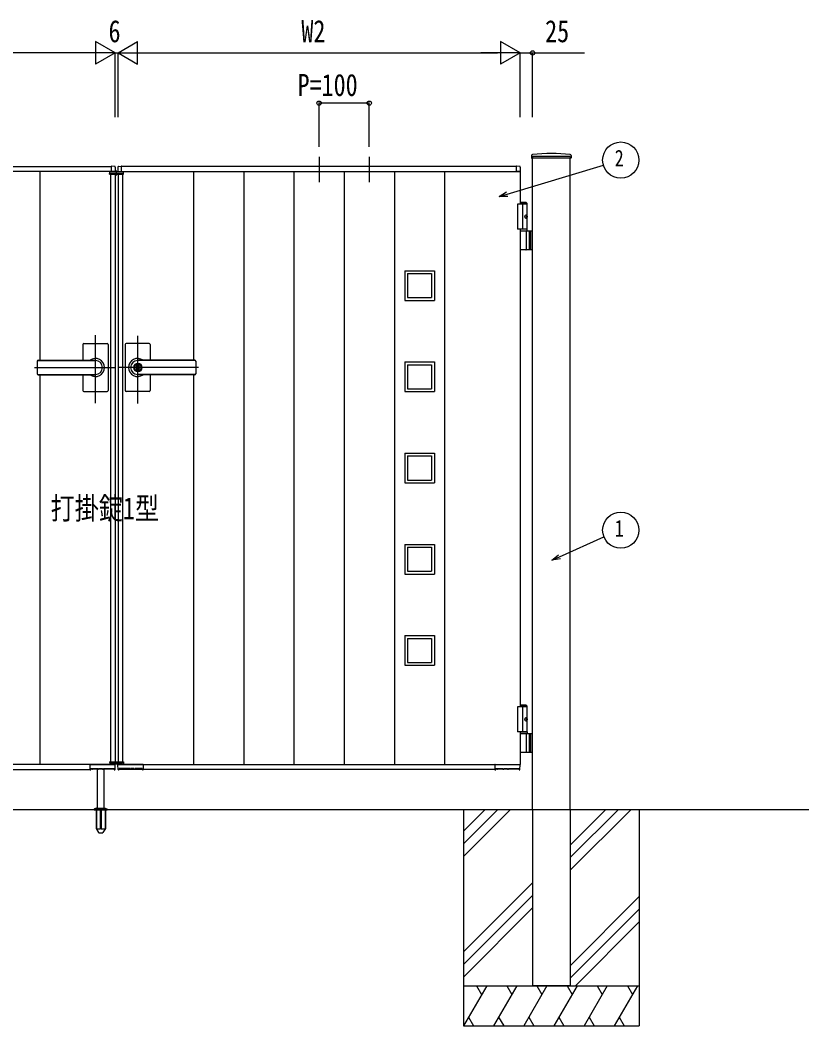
# Model space of a CAD drawing. Units: millimetres, scale not verified. Extents: x -4205 to 4205, y -2970 to 2970.
# Drawn here: x 3 to 1573, y -458 to 1544 of the extents above; entities that cross this region are included whole.
import ezdxf
from ezdxf.enums import TextEntityAlignment as Align

# ---------------------------------------------------------------- set-up
doc = ezdxf.new("R2010")
doc.units = ezdxf.units.MM
doc.header["$LTSCALE"] = 10
for name, color, linetype in [('0-3_USER1', 3, 'Continuous'), ('0-4_YKK_12', 2, 'Continuous'), ('0-6_YKK_A1', 4, 'Continuous'), ('0-7_YKK_D', 6, 'Continuous')]:
    doc.layers.add(name, color=color, linetype=linetype)
doc.styles.add('ＭＳ ゴシック', font='')
doc.styles.get('ＭＳ ゴシック').set_extended_font_data('MS Gothic')

msp = doc.modelspace()

# ---------------------------------------------------------------- linework, layer by layer
at = {"layer": '0-4_YKK_12'}
for p, q in [((195.02, 1234.33), (195.02, 1244.33)), ((153.02, 781.42), (153.02, 916.89)), ((237.02, 780.73), (237.02, 915.51)), ((31.76, 852.33), (192.02, 852.33)), ((358.28, 852.33), (198.02, 852.33))]:
    msp.add_line(p, q, dxfattribs=at)
at = {"layer": '0-6_YKK_A1'}
for p, q in [((598.02, 1271.33), (598.02, 1221.33)), ((698.02, 1271.33), (698.02, 1221.33)), ((1021.18, 1274.23), (1020.92, 1269.36)), ((1099.62, 1268.83), (1021.42, 1268.83)), ((1023.02, -27.67), (1023.02, 1268.83)), ((1098.02, 1272.33), (1098.02, 1268.83)), ((1098.02, -27.67), (1098.02, 1268.83)), ((1099.86, 1274.23), (1100.12, 1269.36)), ((192.02, 1242.33), (-607.98, 1242.33)), ((-600.98, 1252.33), (185.02, 1252.33)), ((42.02, 1242.33), (42.02, 866.83)), ((181.12, 1236.83), (181.33, 1240.88)), ((207.71, 1241.83), (182.33, 1241.83)), ((185.02, 1242.33), (185.02, 1252.33)), ((185.02, 1242.63), (185.02, 1252.3)), ((192.02, 1242.33), (185.32, 1242.33)), ((185.32, 1242.33), (185.32, 1242.33)), ((191.11, 1252.46), (185.55, 1252.8)), ((192.02, 1242.33), (192.02, 1241.83)), ((192.52, 1250.96), (192.52, 1242.83)), ((197.52, 1250.96), (197.52, 1242.83)), ((198.02, 1242.33), (198.02, 1241.83)), ((198.02, 1242.33), (998.02, 1242.33)), ((198.02, 1242.33), (204.72, 1242.33)), ((198.93, 1252.46), (204.49, 1252.8)), ((204.72, 1242.33), (204.72, 1242.33)), ((991.02, 1252.33), (205.02, 1252.33)), ((205.02, 1242.33), (205.02, 1252.33)), ((205.02, 1242.63), (205.02, 1252.3)), ((208.92, 1236.83), (208.71, 1240.88)), ((348.02, 1242.33), (348.02, 866.83)), ((448.02, 1242.33), (448.02, 62.33)), ((548.02, 1242.33), (548.02, 62.33)), ((648.02, 1242.33), (648.02, 62.33)), ((748.02, 1242.33), (748.02, 62.33)), ((848.02, 1242.33), (848.02, 62.33)), ((991.02, 1242.33), (991.02, 1252.33)), ((991.02, 1242.63), (991.02, 1252.3)), ((998.02, 1242.33), (991.32, 1242.33)), ((991.32, 1242.33), (991.32, 1242.33)), ((997.11, 1252.46), (991.55, 1252.8)), ((998.02, 1242.33), (998.02, 1177.33)), ((998.52, 1250.96), (998.52, 1242.83)), ((181.12, 1236.83), (208.92, 1236.83)), ((183.02, 1238.83), (207.02, 1238.83)), ((183.02, 1238.83), (183.02, 1236.83)), ((183.02, 1236.83), (183.02, 67.83)), ((192.02, 1236.83), (192.02, 67.83)), ((198.02, 1236.83), (198.02, 67.83)), ((207.02, 1238.83), (207.02, 1236.83)), ((207.02, 1236.83), (207.02, 67.83)), ((1010.52, 1180.33), (998.02, 1180.33)), ((1012.52, 1178.33), (998.02, 1178.33)), ((1003.02, 1177.33), (1003.02, 1127.33)), ((1010.52, 1180.33), (1012.52, 1178.33)), ((1012.52, 1124.33), (1012.52, 1178.33)), ((1010.21, 1152.75), (1010.8, 1152.75)), ((1010.21, 1151.91), (1010.8, 1151.91)), ((1011.22, 1154.43), (1011.82, 1154.43)), ((1011.22, 1150.23), (1011.82, 1150.23)), ((1012.52, 1127.33), (993.02, 1127.33)), ((998.02, 1127.33), (998.02, 177.33)), ((998.02, 1124.33), (1023.02, 1124.33)), ((1010.83, 1087.83), (1010.83, 1122.83)), ((1016.52, 1124.33), (1016.52, 1086.33)), ((1019.02, 1124.33), (1019.02, 1086.33)), ((1023.02, 1086.33), (998.02, 1086.33)), ((768.52, 1044.83), (768.52, 985.83)), ((768.52, 1044.83), (827.52, 1044.83)), ((827.52, 1044.83), (827.52, 985.83)), ((774.02, 1039.33), (774.02, 991.33)), ((774.02, 1039.33), (822.02, 1039.33)), ((822.02, 1039.33), (822.02, 991.33)), ((768.52, 985.83), (827.52, 985.83)), ((774.02, 991.33), (822.02, 991.33)), ((128.02, 898.33), (128.02, 866.83)), ((130.02, 900.33), (176.02, 900.33)), ((178.02, 898.33), (178.02, 852.33)), ((212.02, 898.33), (212.02, 852.33)), ((260.02, 900.33), (214.02, 900.33)), ((262.02, 898.33), (262.02, 866.83)), ((37.02, 864.83), (37.02, 839.83)), ((39.02, 866.83), (153.02, 866.83)), ((39.02, 866.33), (153.02, 866.33)), ((351.02, 866.83), (237.02, 866.83)), ((351.02, 866.33), (237.02, 866.33)), ((238.02, 860.53), (237.02, 860.53)), ((353.02, 864.83), (353.02, 839.83)), ((768.52, 863.33), (768.52, 804.33)), ((768.52, 863.33), (827.52, 863.33)), ((827.52, 863.33), (827.52, 804.33)), ((178.02, 852.33), (178.02, 806.33)), ((212.02, 852.33), (212.02, 806.33)), ((236.12, 856.88), (236.12, 853.83)), ((236.12, 856.88), (237.92, 856.88)), ((237.44, 853.01), (236.12, 853.83)), ((237.44, 851.65), (236.12, 850.83)), ((236.12, 850.83), (236.12, 847.78)), ((236.12, 847.78), (237.92, 847.78)), ((238.02, 844.13), (237.02, 844.13)), ((237.92, 856.88), (237.92, 854.28)), ((237.92, 850.38), (237.92, 847.78)), ((239.72, 853.33), (238.1, 854)), ((238.1, 850.66), (239.72, 851.33)), ((239.72, 853.33), (239.72, 851.33)), ((774.02, 857.83), (774.02, 809.83)), ((774.02, 857.83), (822.02, 857.83)), ((822.02, 857.83), (822.02, 809.83)), ((39.02, 838.33), (153.02, 838.33)), ((39.02, 837.83), (153.02, 837.83)), ((42.02, 837.83), (42.02, 62.33)), ((128.02, 837.83), (128.02, 806.33)), ((351.02, 838.33), (237.02, 838.33)), ((351.02, 837.83), (237.02, 837.83)), ((262.02, 837.83), (262.02, 806.33)), ((348.02, 837.83), (348.02, 62.33)), ((130.02, 804.33), (176.02, 804.33)), ((260.02, 804.33), (214.02, 804.33)), ((768.52, 804.33), (827.52, 804.33)), ((774.02, 809.83), (822.02, 809.83)), ((768.52, 681.83), (768.52, 622.83)), ((768.52, 681.83), (827.52, 681.83)), ((827.52, 681.83), (827.52, 622.83)), ((774.02, 676.33), (774.02, 628.33)), ((774.02, 676.33), (822.02, 676.33)), ((822.02, 676.33), (822.02, 628.33)), ((768.52, 622.83), (827.52, 622.83)), ((774.02, 628.33), (822.02, 628.33)), ((768.52, 500.33), (768.52, 441.33)), ((768.52, 500.33), (827.52, 500.33)), ((827.52, 500.33), (827.52, 441.33)), ((774.02, 494.83), (774.02, 446.83)), ((774.02, 494.83), (822.02, 494.83)), ((822.02, 494.83), (822.02, 446.83)), ((768.52, 441.33), (827.52, 441.33)), ((774.02, 446.83), (822.02, 446.83)), ((768.52, 318.83), (768.52, 259.83)), ((768.52, 318.83), (827.52, 318.83)), ((774.02, 313.33), (774.02, 265.33)), ((774.02, 313.33), (822.02, 313.33)), ((822.02, 313.33), (822.02, 265.33)), ((827.52, 318.83), (827.52, 259.83)), ((774.02, 265.33), (822.02, 265.33)), ((768.52, 259.83), (827.52, 259.83)), ((1010.52, 180.33), (998.02, 180.33)), ((1010.52, 180.33), (1012.52, 178.33)), ((1012.52, 178.33), (998.02, 178.33)), ((1003.02, 177.33), (1003.02, 127.33)), ((1012.52, 127.33), (1012.52, 178.33)), ((1010.21, 152.75), (1010.8, 152.75)), ((1010.21, 151.91), (1010.8, 151.91)), ((1011.22, 154.43), (1011.82, 154.43)), ((1011.22, 150.23), (1011.82, 150.23)), ((1012.52, 127.33), (993.02, 127.33)), ((1012.52, 127.33), (998.02, 127.33)), ((998.02, 127.33), (998.02, 62.33)), ((1012.52, 124.33), (998.02, 124.33)), ((998.02, 124.33), (1023.02, 124.33)), ((1010.83, 87.83), (1010.83, 122.83)), ((1012.52, 127.33), (1012.52, 124.33)), ((1016.52, 124.33), (1016.52, 86.33)), ((1019.02, 124.33), (1019.02, 86.33)), ((1023.02, 86.33), (998.02, 86.33)), ((192.02, 62.33), (-607.98, 62.33)), ((142.02, 62.33), (142.02, 52.33)), ((142.02, 62.03), (142.02, 52.34)), ((142.32, 62.33), (191.99, 62.33)), ((181.12, 67.83), (208.92, 67.83)), ((181.12, 67.83), (181.33, 63.78)), ((207.71, 62.83), (182.33, 62.83)), ((183.02, 65.83), (183.02, 67.83)), ((183.02, 65.83), (207.02, 65.83)), ((191.91, 52.3), (192.49, 61.8)), ((192.02, 62.83), (192.02, 62.33)), ((198.13, 52.3), (197.55, 61.8)), ((198.02, 62.83), (198.02, 62.33)), ((198.02, 62.33), (998.02, 62.33)), ((247.72, 62.33), (198.05, 62.33)), ((207.02, 65.83), (207.02, 67.83)), ((208.92, 67.83), (208.71, 63.78)), ((248.02, 62.33), (248.02, 52.33)), ((248.02, 62.03), (248.02, 52.34)), ((948.02, 62.33), (948.02, 52.33)), ((948.02, 62.03), (948.02, 52.34)), ((948.32, 62.33), (997.99, 62.33)), ((997.91, 52.3), (998.49, 61.8)), ((-557.98, 52.33), (142.02, 52.33)), ((142.52, 51.84), (143.35, 51.84)), ((143.88, 54.14), (143.85, 52.34)), ((190.15, 52.83), (143.85, 52.83)), ((144.19, 54.43), (157.81, 54.43)), ((147.92, 54.43), (147.9, 53.32)), ((157.02, -24.67), (157.02, 52.83)), ((158.14, 53.32), (158.13, 54.14)), ((159.88, 54.14), (159.86, 53.32)), ((160.19, 54.43), (166.85, 54.43)), ((167.18, 53.32), (167.16, 54.14)), ((168.91, 54.14), (168.9, 53.32)), ((169.23, 54.43), (189.81, 54.43)), ((170.02, -24.67), (170.02, 52.83)), ((190.16, 52.32), (190.13, 54.14)), ((190.66, 51.83), (191.41, 51.83)), ((199.38, 51.83), (198.63, 51.83)), ((199.88, 52.32), (199.91, 54.14)), ((199.89, 52.83), (246.19, 52.83)), ((220.81, 54.43), (200.23, 54.43)), ((221.13, 54.14), (221.14, 53.32)), ((222.86, 53.32), (222.88, 54.14)), ((229.85, 54.43), (223.19, 54.43)), ((230.16, 54.14), (230.18, 53.32)), ((231.9, 53.32), (231.91, 54.14)), ((245.85, 54.43), (232.23, 54.43)), ((242.12, 54.43), (242.14, 53.32)), ((246.16, 54.14), (246.19, 52.34)), ((247.52, 51.84), (246.69, 51.84)), ((948.02, 52.33), (248.02, 52.33)), ((948.52, 51.84), (949.35, 51.84)), ((949.88, 54.14), (949.85, 52.34)), ((996.15, 52.83), (949.85, 52.83)), ((950.19, 54.43), (963.81, 54.43)), ((953.92, 54.43), (953.9, 53.32)), ((964.14, 53.32), (964.13, 54.14)), ((965.88, 54.14), (965.86, 53.32)), ((966.19, 54.43), (972.85, 54.43)), ((973.18, 53.32), (973.16, 54.14)), ((974.91, 54.14), (974.9, 53.32)), ((975.23, 54.43), (995.81, 54.43)), ((996.16, 52.32), (996.13, 54.14)), ((996.66, 51.83), (997.41, 51.83)), ((1573.02, -27.67), (-1300.45, -27.67)), ((150.52, -26.83), (150.52, -27.67)), ((150.52, -27.67), (176.52, -27.67)), ((150.81, -26.13), (176.23, -26.13)), ((154.52, -24.67), (151.18, -25.89)), ((154.27, -27.67), (154.27, -64.7)), ((154.52, -24.67), (172.52, -24.67)), ((154.83, -27.67), (154.83, -65.67)), ((162.52, -27.67), (162.52, -65.67)), ((164.52, -27.67), (164.52, -65.67)), ((172.21, -27.67), (172.21, -65.67)), ((172.52, -24.67), (175.86, -25.89)), ((172.77, -27.67), (172.77, -64.7)), ((176.52, -26.83), (176.52, -27.67)), ((885.52, -27.67), (885.52, -457.67)), ((928.31, -27.67), (885.52, -70.46)), ((953.31, -27.67), (885.52, -95.46)), ((978.31, -27.67), (885.52, -120.46)), ((1023.02, -27.67), (1023.02, -377.67)), ((1098.02, -27.67), (1098.02, -377.67)), ((1168.31, -27.67), (1098.02, -97.96)), ((1193.31, -27.67), (1098.02, -122.96)), ((1218.31, -27.67), (1098.02, -147.96)), ((1235.52, -27.67), (1235.52, -457.67)), ((154.27, -64.7), (159.16, -73.17)), ((154.83, -65.67), (162.52, -65.67)), ((160.03, -73.67), (167.01, -73.67)), ((162.52, -64.7), (164.52, -64.7)), ((164.52, -65.67), (172.21, -65.67)), ((172.77, -64.7), (167.88, -73.17)), ((1023.02, -172.96), (885.52, -310.46)), ((1023.02, -197.96), (885.52, -335.46)), ((1098.02, -337.96), (1235.52, -200.46)), ((885.52, -360.46), (1023.02, -222.96)), ((1235.52, -225.46), (1098.02, -362.96)), ((1235.52, -250.46), (1108.31, -377.67)), ((885.52, -377.67), (1235.52, -377.67)), ((931.71, -377.67), (885.52, -457.67)), ((911.71, -377.67), (921.71, -394.99)), ((991.71, -377.67), (945.52, -457.67)), ((971.71, -377.67), (981.71, -394.99)), ((1051.71, -377.67), (1005.52, -457.67)), ((1098.02, -377.67), (1023.02, -377.67)), ((1031.71, -377.67), (1041.71, -394.99)), ((1111.71, -377.67), (1065.52, -457.67)), ((1091.71, -377.67), (1101.71, -394.99)), ((1171.71, -377.67), (1125.52, -457.67)), ((1151.71, -377.67), (1161.71, -394.99)), ((1231.71, -377.67), (1185.52, -457.67)), ((1211.71, -377.67), (1221.71, -394.99)), ((885.52, -457.67), (1235.52, -457.67)), ((895.52, -440.35), (905.52, -457.67)), ((955.52, -440.35), (965.52, -457.67)), ((1015.52, -440.35), (1025.52, -457.67)), ((1075.52, -440.35), (1085.52, -457.67)), ((1135.52, -440.35), (1145.52, -457.67)), ((1195.52, -440.35), (1205.52, -457.67))]:
    msp.add_line(p, q, dxfattribs=at)
for points in [[(1098.02, 1272.33), (1023.02, 1272.33), (1023.02, 1268.83)], [(1012.52, 1177.33), (993.02, 1177.33), (993.02, 1127.33)], [(1010.8, 1152.75), (1010.91, 1152.77), (1011.02, 1152.81), (1011.12, 1152.89), (1011.21, 1153), (1011.28, 1153.12), (1011.32, 1153.27), (1011.34, 1153.43), (1011.34, 1153.59)], [(1011.34, 1151.07), (1011.34, 1151.23), (1011.32, 1151.39), (1011.28, 1151.54), (1011.21, 1151.66), (1011.12, 1151.77), (1011.02, 1151.85), (1010.91, 1151.89), (1010.8, 1151.91)], [(1011.93, 1153.59), (1011.96, 1153.43), (1012, 1153.27), (1012.07, 1153.12), (1012.15, 1153), (1012.25, 1152.89), (1012.31, 1152.84)], [(1012.31, 1151.82), (1012.25, 1151.77), (1012.15, 1151.66), (1012.07, 1151.54), (1012, 1151.39), (1011.96, 1151.23), (1011.93, 1151.07)], [(1012.52, 177.33), (993.02, 177.33), (993.02, 127.33)], [(1010.8, 152.75), (1010.91, 152.77), (1011.02, 152.81), (1011.12, 152.89), (1011.21, 153), (1011.28, 153.12), (1011.32, 153.27), (1011.34, 153.43), (1011.34, 153.59)], [(1011.34, 151.07), (1011.34, 151.23), (1011.32, 151.39), (1011.28, 151.54), (1011.21, 151.66), (1011.12, 151.77), (1011.02, 151.85), (1010.91, 151.89), (1010.8, 151.91)], [(1011.93, 153.59), (1011.96, 153.43), (1012, 153.27), (1012.07, 153.12), (1012.15, 153), (1012.25, 152.89), (1012.31, 152.84)], [(1012.31, 151.82), (1012.25, 151.77), (1012.15, 151.66), (1012.07, 151.54), (1012, 151.39), (1011.96, 151.23), (1011.93, 151.07)], [(143.88, 54.14), (143.88, 54.18), (143.89, 54.23), (143.92, 54.27), (143.95, 54.32), (144, 54.37), (144.07, 54.41), (144.19, 54.43)], [(157.81, 54.43), (157.95, 54.4), (158.02, 54.35), (158.07, 54.3), (158.1, 54.24), (158.12, 54.19), (158.13, 54.14)], [(159.88, 54.14), (159.88, 54.18), (159.89, 54.23), (159.92, 54.27), (159.95, 54.32), (160, 54.37), (160.07, 54.41), (160.19, 54.43)], [(166.85, 54.43), (166.98, 54.4), (167.06, 54.35), (167.11, 54.3), (167.14, 54.24), (167.15, 54.19), (167.16, 54.14)], [(168.91, 54.14), (168.92, 54.18), (168.93, 54.23), (168.95, 54.27), (168.98, 54.32), (169.03, 54.37), (169.11, 54.41), (169.23, 54.43)], [(189.81, 54.43), (189.95, 54.4), (190.02, 54.35), (190.07, 54.3), (190.1, 54.24), (190.12, 54.19), (190.13, 54.14)], [(200.23, 54.43), (200.09, 54.4), (200.02, 54.35), (199.97, 54.3), (199.94, 54.24), (199.92, 54.19), (199.91, 54.14)], [(221.13, 54.14), (221.12, 54.18), (221.11, 54.23), (221.09, 54.27), (221.06, 54.32), (221.01, 54.37), (220.93, 54.41), (220.81, 54.43)], [(223.19, 54.43), (223.06, 54.4), (222.98, 54.35), (222.93, 54.3), (222.9, 54.24), (222.89, 54.19), (222.88, 54.14)], [(230.16, 54.14), (230.16, 54.18), (230.15, 54.23), (230.12, 54.27), (230.09, 54.32), (230.04, 54.37), (229.97, 54.41), (229.85, 54.43)], [(232.23, 54.43), (232.09, 54.4), (232.02, 54.35), (231.97, 54.3), (231.94, 54.24), (231.92, 54.19), (231.91, 54.14)], [(246.16, 54.14), (246.16, 54.18), (246.15, 54.23), (246.12, 54.27), (246.09, 54.32), (246.04, 54.37), (245.97, 54.41), (245.85, 54.43)], [(949.88, 54.14), (949.88, 54.18), (949.89, 54.23), (949.92, 54.27), (949.95, 54.32), (950, 54.37), (950.07, 54.41), (950.19, 54.43)], [(963.81, 54.43), (963.95, 54.4), (964.02, 54.35), (964.07, 54.3), (964.1, 54.24), (964.12, 54.19), (964.13, 54.14)], [(965.88, 54.14), (965.88, 54.18), (965.89, 54.23), (965.92, 54.27), (965.95, 54.32), (966, 54.37), (966.07, 54.41), (966.19, 54.43)], [(972.85, 54.43), (972.98, 54.4), (973.06, 54.35), (973.11, 54.3), (973.14, 54.24), (973.15, 54.19), (973.16, 54.14)], [(974.91, 54.14), (974.92, 54.18), (974.93, 54.23), (974.95, 54.27), (974.98, 54.32), (975.03, 54.37), (975.11, 54.41), (975.23, 54.43)], [(995.81, 54.43), (995.95, 54.4), (996.02, 54.35), (996.07, 54.3), (996.1, 54.24), (996.12, 54.19), (996.13, 54.14)]]:
    msp.add_lwpolyline(points, dxfattribs=at)
msp.add_circle((237.02, 852.33), 6.6, dxfattribs=at)
for centre, radius, start, end in [((1021.42, 1269.33), 0.5, 177, 270), ((1023.17, 1274.13), 2, 96.74447, 177), ((1060.52, 958.33), 320, 83.25553, 96.74447), ((1097.87, 1274.13), 2, 3, 83.25553), ((1099.62, 1269.33), 0.5, 270, 3), ((182.33, 1240.83), 1, 90, 177), ((185.52, 1252.3), 0.5, 86.5, 180), ((185.32, 1242.63), 0.3, 180, 270), ((191.02, 1250.96), 1.5, 0, 86.5), ((192.02, 1242.83), 0.5, 270, 0), ((199.02, 1250.96), 1.5, 93.5, 180), ((198.02, 1242.83), 0.5, 180, 270), ((204.52, 1252.3), 0.5, 0, 93.5), ((204.72, 1242.63), 0.3, 270, 0), ((207.71, 1240.83), 1, 3, 90), ((991.52, 1252.3), 0.5, 86.5, 180), ((991.32, 1242.63), 0.3, 180, 270), ((997.02, 1250.96), 1.5, 0, 86.5), ((998.02, 1242.83), 0.5, 270, 0), ((1009.33, 1122.83), 1.5, 0, 90), ((1009.33, 1087.83), 1.5, 270, 0), ((130.02, 898.33), 2, 90, 180), ((176.02, 898.33), 2, 360, 90), ((214.02, 898.33), 2, 90, 180), ((260.02, 898.33), 2, 0, 90), ((39.02, 864.83), 2, 90, 180), ((39.02, 864.33), 2, 90, 180), ((153.02, 852.33), 18, 359.99634, 126.33606), ((153.02, 852.33), 14, 270, 90), ((237.02, 852.33), 18, 53.66394, 180.00366), ((237.02, 852.33), 14, 90, 270), ((237.02, 852.33), 8.2, 90, 270), ((238.02, 852.33), 8.2, 270, 90), ((351.02, 864.83), 2, 0, 90), ((351.02, 864.33), 2, 0, 90), ((153.02, 852.33), 18, 233.66394, 359.99634), ((237.02, 852.33), 18, 180.00366, 306.33606), ((237.02, 852.33), 4, 103.00288, 256.99712), ((237.02, 852.33), 2, 116.74368, 243.25632), ((237.02, 852.33), 0.8, 301.82132, 58.17868), ((237.02, 852.33), 4, 283.00288, 76.99712), ((238.22, 854.28), 0.3, 180, 247.38014), ((238.22, 850.38), 0.3, 112.61986, 180), ((39.02, 840.33), 2, 180, 270), ((39.02, 839.83), 2, 180, 270), ((351.02, 840.33), 2, 270, 0), ((351.02, 839.83), 2, 270, 0), ((130.02, 806.33), 2, 180, 270), ((176.02, 806.33), 2, 270, 360), ((214.02, 806.33), 2, 180, 270), ((260.02, 806.33), 2, 270, 0), ((1009.33, 122.83), 1.5, 0, 90), ((1009.33, 87.83), 1.5, 270, 0), ((142.32, 62.03), 0.3, 90, 180), ((182.33, 63.83), 1, 183, 270), ((191.99, 61.83), 0.5, 356.5, 90), ((198.05, 61.83), 0.5, 90, 183.5), ((207.71, 63.83), 1, 270, 357), ((247.72, 62.03), 0.3, 0, 90), ((948.32, 62.03), 0.3, 90, 180), ((997.99, 61.83), 0.5, 356.5, 90), ((142.52, 52.34), 0.5, 180, 270), ((143.35, 52.34), 0.5, 269.99848, 358.9986), ((147.4, 53.33), 0.5, 270, 359), ((158.64, 53.33), 0.5, 181, 270), ((159.36, 53.33), 0.5, 270, 359), ((167.68, 53.33), 0.5, 181, 270), ((168.4, 53.33), 0.5, 270, 359), ((190.66, 52.33), 0.5, 181, 270.81029), ((191.41, 52.33), 0.5, 270.78919, 356.5), ((198.63, 52.33), 0.5, 183.5, 269.21081), ((199.38, 52.33), 0.5, 269.18971, 359), ((221.64, 53.33), 0.5, 181, 270), ((222.36, 53.33), 0.5, 270, 359), ((230.68, 53.33), 0.5, 181, 270), ((231.4, 53.33), 0.5, 270, 359), ((242.64, 53.33), 0.5, 181, 270), ((246.69, 52.34), 0.5, 181.0014, 270.00152), ((247.52, 52.34), 0.5, 270, 0), ((948.52, 52.34), 0.5, 180, 270), ((949.35, 52.34), 0.5, 269.99848, 358.9986), ((953.4, 53.33), 0.5, 270, 359), ((964.64, 53.33), 0.5, 181, 270), ((965.36, 53.33), 0.5, 270, 359), ((973.68, 53.33), 0.5, 181, 270), ((974.4, 53.33), 0.5, 270, 359), ((996.66, 52.33), 0.5, 181, 270.81029), ((997.41, 52.33), 0.5, 270.78919, 356.5), ((151.52, -26.83), 1, 110, 180), ((175.52, -26.83), 1, 0, 70), ((160.03, -72.67), 1, 210, 270), ((167.01, -72.67), 1, 270, 330)]:
    msp.add_arc(centre, radius, start, end, dxfattribs=at)
for centre in [(1009.86, 1152.33), (1009.86, 152.33)]:
    msp.add_ellipse(centre, major_axis=(0, -3.5), ratio=0.707107, dxfattribs=at)
for centre, start_param, end_param in [((1003.85, 1152.33), 4.6657054, 4.7590726), ((1005.04, 1152.33), 4.8528504, 4.9478932), ((1005.04, 1152.33), 4.4768847, 4.5719276), ((1005.63, 1152.33), 4.8528504, 4.9478932), ((1005.63, 1152.33), 4.4768847, 4.5719276), ((1003.85, 152.33), 4.6657054, 4.7590726), ((1005.04, 152.33), 4.8528504, 4.9478932), ((1005.04, 152.33), 4.4768847, 4.5719276), ((1005.63, 152.33), 4.8528504, 4.9478932), ((1005.63, 152.33), 4.4768847, 4.5719276)]:
    msp.add_ellipse(centre, major_axis=(0, 9), ratio=0.707107, start_param=start_param, end_param=end_param, dxfattribs=at)
at = {"layer": '0-7_YKK_D'}
for p, q in [((192.02, 1478.33), (153.05, 1500.83)), ((153.05, 1500.83), (153.05, 1455.83)), ((198.02, 1478.33), (236.99, 1500.83)), ((236.99, 1455.83), (236.99, 1500.83)), ((998.02, 1478.33), (959.05, 1500.83)), ((959.05, 1500.83), (959.05, 1455.83)), ((147.02, 1478.33), (-562.98, 1478.33)), ((192.02, 1478.33), (114.08, 1478.33)), ((192.02, 1478.33), (153.05, 1455.83)), ((192.02, 1350.39), (192.02, 1479.33)), ((192.02, 1350.39), (192.02, 1479.33)), ((192.02, 1478.33), (198.02, 1478.33)), ((198.02, 1350.39), (198.02, 1479.33)), ((198.02, 1350.39), (198.02, 1479.33)), ((198.02, 1478.33), (236.99, 1455.83)), ((198.02, 1478.33), (275.96, 1478.33)), ((243.02, 1478.33), (953.02, 1478.33)), ((998.02, 1478.33), (920.08, 1478.33)), ((998.02, 1478.33), (959.05, 1455.83)), ((998.02, 1350.39), (998.02, 1479.33)), ((998.02, 1350.39), (998.02, 1479.33)), ((1023.02, 1350.39), (1023.02, 1479.33)), ((598.02, 1291.33), (598.02, 1379.33)), ((698.02, 1378.33), (598.02, 1378.33)), ((698.02, 1291.33), (698.02, 1379.33))]:
    msp.add_line(p, q, dxfattribs=at)
for points in [[(998.02, 1478.33), (1023.02, 1478.33), (1126.42, 1478.33)], [(956.34, 1192.33), (972.62, 1197.22), (1164.01, 1254.68)], [(973.93, 1192.86), (956.34, 1192.33), (971.31, 1201.59)], [(1061.33, 468.73), (1076.82, 475.73), (1164.91, 515.59)], [(1078.7, 471.58), (1061.33, 468.73), (1074.94, 479.88)]]:
    msp.add_lwpolyline(points, dxfattribs=at)
for centre, radius in [((1023.02, 1478.33), 4.25), ((598.02, 1378.33), 4.25), ((698.02, 1378.33), 4.25), ((1198.49, 1265.04), 36), ((1198.49, 528.57), 36)]:
    msp.add_circle(centre, radius, dxfattribs=at)

# ---------------------------------------------------------------- texts
at = {"layer": '0-3_USER1', "style": 'ＭＳ ゴシック', "width": 0.8}
msp.add_text('打掛錠1型', height=43.99, dxfattribs=at).set_placement((63.67, 537), align=Align.BOTTOM_LEFT)
at = {"layer": '0-7_YKK_D', "style": 'ＭＳ ゴシック', "width": 0.8}
for s, height, p in [('6', 43.99, (179.02, 1486.33)), ('W2', 43.99, (562.82, 1486.33)), ('25', 43.99, (1048.02, 1486.33)), ('P=100', 43.99, (555.22, 1379.33)), ('2', 32.99, (1186.49, 1242.54)), ('1', 32.99, (1186.49, 506.07))]:
    msp.add_text(s, height=height, dxfattribs=at).set_placement(p, align=Align.BOTTOM_LEFT)

doc.saveas('drawing.dxf')
